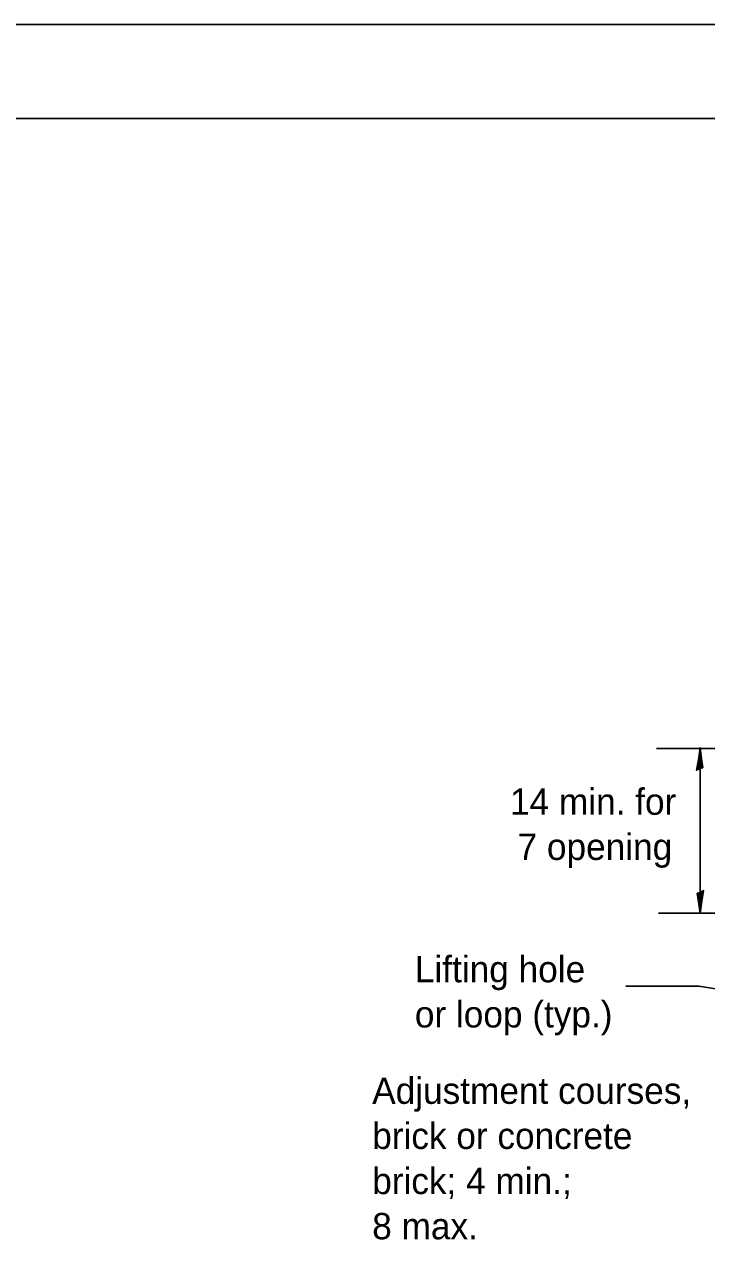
# Model space of a CAD drawing. Extents: x 0 to 2.83, y -0.12 to 1.83.
# Drawn here: x 1.707 to 2.009, y 1.295 to 1.833 of the extents above; entities that cross this region are included whole.
import ezdxf

# ---------------------------------------------------------------- set-up
doc = ezdxf.new("R2010")
doc.units = 0
for name, color, linetype in [('RD_Pr_Roadway_Dimensions', 7, 'Continuous'), ('RD_Pr_Roadway_Notes', 7, 'Continuous'), ('SH_General_Details', 7, 'Continuous'), ('SH_Printer_Plotting_Border', 7, 'Continuous')]:
    doc.layers.add(name, color=color, linetype=linetype)

msp = doc.modelspace()

# ---------------------------------------------------------------- linework, layer by layer
at = {"layer": 'RD_Pr_Roadway_Dimensions'}
for p, q in [((2.15141, 1.51259), (1.98702, 1.51259)), ((2.00634, 1.51289), (2.00634, 1.43956)), ((2.10159, 1.43956), (1.98792, 1.43956))]:
    msp.add_line(p, q, dxfattribs=at)
for points in [[(2.0062, 1.50371), (2.00757, 1.50402), (2.00698, 1.5079), (2.00634, 1.51289), (2.0056, 1.50756), (2.00478, 1.50289), (2.0062, 1.50371), (2.00711, 1.50412), (2.00633, 1.50954), (2.00529, 1.50361), (2.00645, 1.50449), (2.0063, 1.50698), (2.00593, 1.50458)], [(2.00647, 1.44874), (2.0051, 1.44843), (2.00569, 1.44455), (2.00634, 1.43956), (2.00707, 1.44489), (2.00789, 1.44956), (2.00647, 1.44874), (2.00556, 1.44833), (2.00634, 1.44291), (2.00738, 1.44884), (2.00622, 1.44796), (2.00638, 1.44547), (2.00674, 1.44787)]]:
    msp.add_lwpolyline(points, dxfattribs=at)
at = {"layer": 'RD_Pr_Roadway_Notes'}
for p, q in [((1.97348, 1.40723), (2.00575, 1.40723)), ((2.00575, 1.40723), (2.1001, 1.39255))]:
    msp.add_line(p, q, dxfattribs=at)
at = {"layer": 'SH_General_Details'}
msp.add_line((2.83333, 1.83333), (-0.00001, 1.83333), dxfattribs=at)
msp.add_lwpolyline([(0.16666, 1.79167), (2.79166, 1.79167), (2.79166, 0.04167), (0.16666, 0.04167)], close=True, dxfattribs=at)
at = {"layer": 'SH_Printer_Plotting_Border'}
msp.add_lwpolyline([(-0.00001, 0), (2.83333, 0), (2.83333, 1.83333), (-0.00001, 1.83333)], close=True, dxfattribs=at)

# ---------------------------------------------------------------- texts
at = {"layer": 'RD_Pr_Roadway_Dimensions'}
for s, height, p in [('14 min. for', 0.0116667, (1.92213, 1.48316)), ('7 opening', 0.011667, (1.92548, 1.46316))]:
    msp.add_text(s, height=height, dxfattribs=at).set_placement(p)
at = {"layer": 'RD_Pr_Roadway_Notes'}
for s, height, p in [('Lifting hole', 0.0116667, (1.87998, 1.40895)), ('or loop (typ.)', 0.0116667, (1.87998, 1.38895)), ('Adjustment courses,', 0.0116667, (1.86107, 1.35512)), ('brick or concrete', 0.0116667, (1.86107, 1.33512)), ('brick; 4 min.;', 0.0116667, (1.86107, 1.31512)), ('8 max.', 0.011667, (1.86107, 1.29512))]:
    msp.add_text(s, height=height, dxfattribs=at).set_placement(p)

doc.saveas('drawing.dxf')
